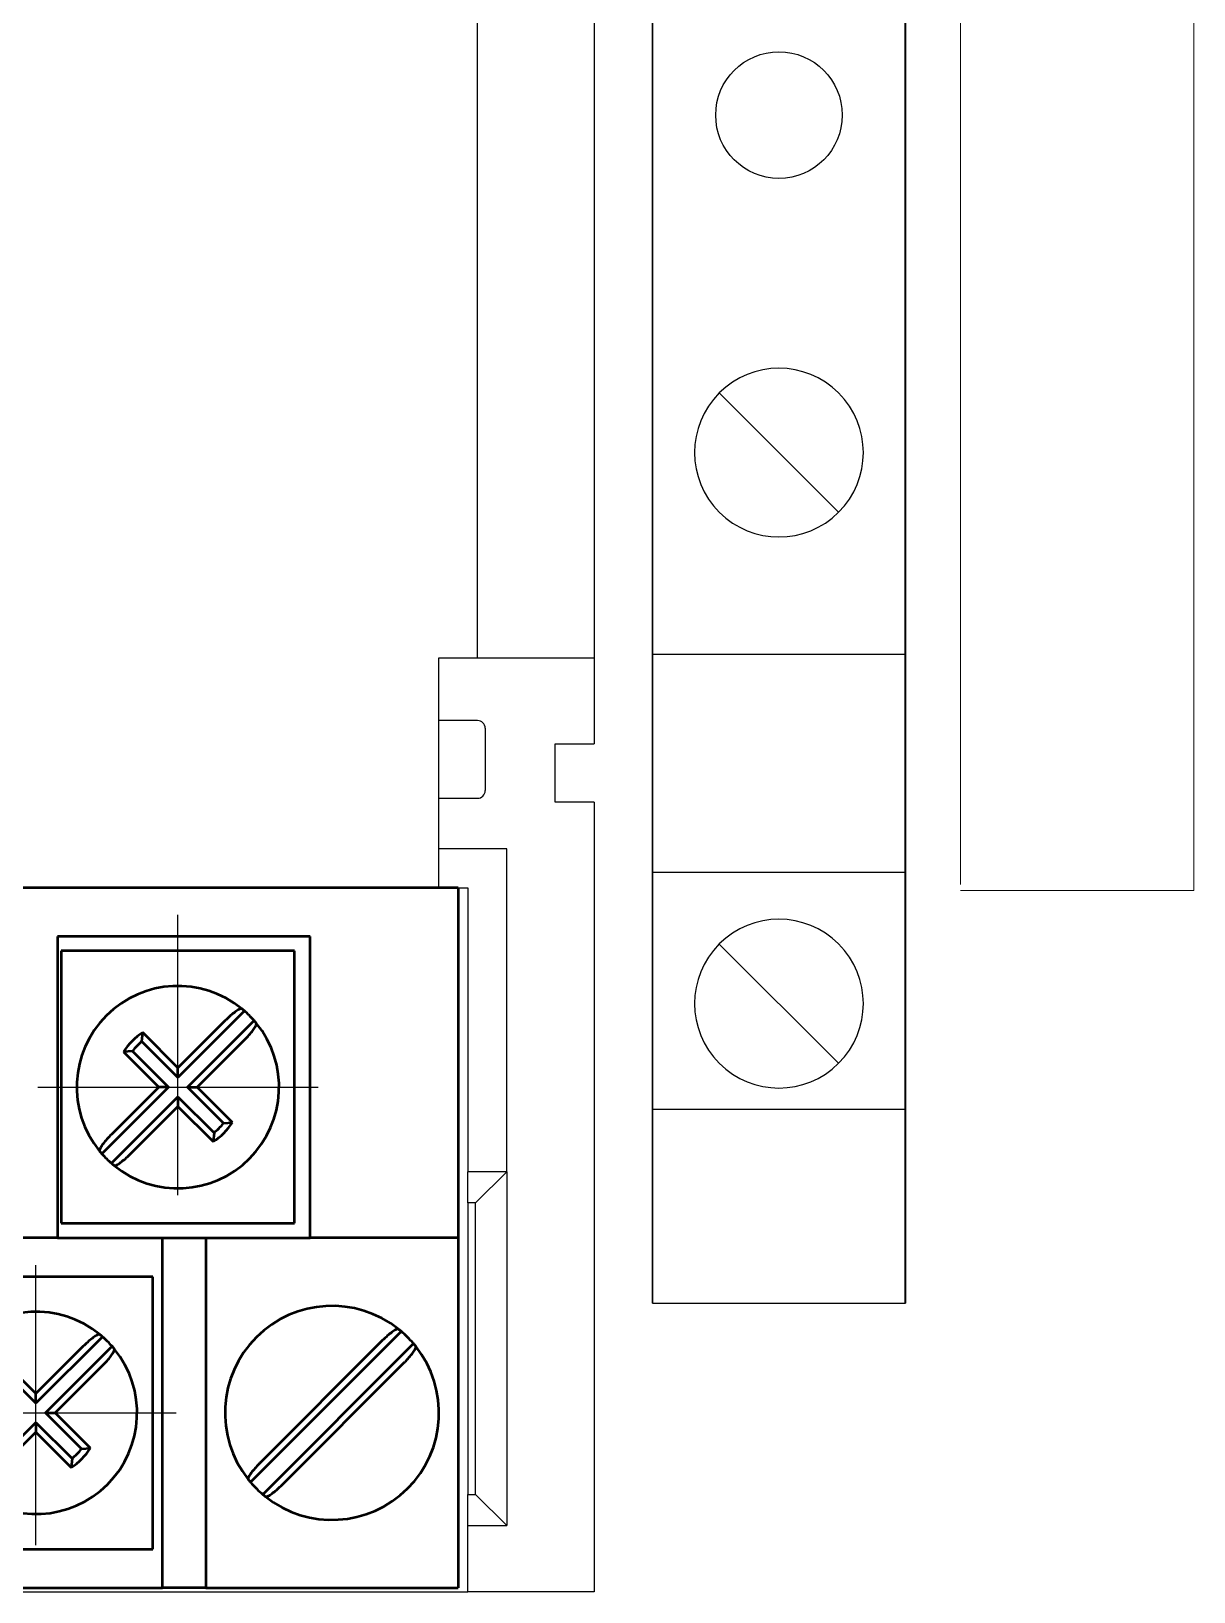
# Model space of a CAD drawing. Header units: millimetres. Extents: x 3520 to 8864, y 403 to 1747.
# Drawn here: x 5789.65 to 5819.54, y 1207 to 1247.12 of the extents above; entities that cross this region are included whole.
import ezdxf

# ---------------------------------------------------------------- set-up
doc = ezdxf.new("R2010")
doc.units = ezdxf.units.MM
doc.linetypes.add('CENTER', pattern=[10.16, 6.35, -1.27, 1.27, -1.27])
doc.layers.add('1', color=1, linetype='Continuous')
for name, color, linetype, lineweight in [('main', 5, 'Continuous', 50), ('ОСЕВЫЕ', 1, 'CENTER', 25), ('Стерка', 7, 'Continuous', 15)]:
    doc.layers.add(name, color=color, linetype=linetype, lineweight=lineweight)

msp = doc.modelspace()

# ---------------------------------------------------------------- linework, layer by layer
at = {"color": 7}
msp.add_line((5812.128, 1295.768, 1518.358), (5812.128, 1214.42, 1518.358), dxfattribs=at)
at = {"layer": '1', "color": 7}
for p, q in [((5812.128, 1283.484, 1518.358), (5812.128, 1230.559, 1518.358)), ((5805.62, 1231.105, 1518.358), (5805.62, 1249.303, 1518.358)), ((5805.62, 1249.303, 1518.358), (5805.62, 1231.105, 1518.358)), ((5812.12, 1231.105, 1518.358), (5812.12, 1249.303, 1518.358)), ((5812.12, 1249.303, 1518.358), (5812.12, 1231.105, 1518.358)), ((5812.128, 1231.105, 1518.358), (5812.128, 1249.303, 1518.358)), ((5812.128, 1249.303, 1518.358), (5812.128, 1231.105, 1518.358)), ((5810.408, 1234.754, 1518.358), (5807.34, 1237.821, 1518.358)), ((5805.62, 1231.146, 1518.358), (5805.62, 1225.505, 1518.358)), ((5805.622, 1225.474, 1518.358), (5805.62, 1231.105, 1518.358)), ((5805.62, 1231.105, 1518.358), (5812.128, 1231.105, 1518.358)), ((5805.62, 1231.105, 1518.358), (5805.62, 1225.505, 1518.358)), ((5812.12, 1231.146, 1518.358), (5812.12, 1225.505, 1518.358)), ((5812.122, 1225.474, 1518.358), (5812.12, 1231.105, 1518.358)), ((5812.12, 1231.105, 1518.358), (5812.12, 1225.505, 1518.358)), ((5812.128, 1231.146, 1518.358), (5812.128, 1225.505, 1518.358)), ((5812.13, 1225.474, 1518.358), (5812.128, 1231.105, 1518.358)), ((5812.128, 1231.105, 1518.358), (5812.128, 1225.505, 1518.358)), ((5805.62, 1225.505, 1518.358), (5812.128, 1225.505, 1518.358)), ((5805.62, 1225.505, 1518.358), (5805.62, 1219.409, 1518.358)), ((5805.62, 1219.409, 1518.358), (5805.622, 1225.474, 1518.358)), ((5812.12, 1225.505, 1518.358), (5812.12, 1219.409, 1518.358)), ((5812.12, 1219.409, 1518.358), (5812.122, 1225.474, 1518.358)), ((5812.128, 1225.505, 1518.358), (5812.128, 1219.409, 1518.358)), ((5812.128, 1219.409, 1518.358), (5812.13, 1225.474, 1518.358)), ((5810.408, 1220.587, 1518.358), (5807.34, 1223.654, 1518.358)), ((5805.62, 1214.42, 1518.358), (5805.62, 1219.409, 1518.358)), ((5805.62, 1219.409, 1518.358), (5812.128, 1219.409, 1518.358)), ((5805.62, 1219.409, 1518.358), (5805.62, 1214.42, 1518.358)), ((5812.12, 1214.42, 1518.358), (5812.12, 1219.409, 1518.358)), ((5812.12, 1219.409, 1518.358), (5812.12, 1214.42, 1518.358)), ((5812.128, 1214.42, 1518.358), (5812.128, 1219.409, 1518.358)), ((5812.128, 1219.409, 1518.358), (5812.128, 1214.42, 1518.358)), ((5805.62, 1214.42, 1518.358), (5812.128, 1214.42, 1518.358))]:
    msp.add_line(p, q, dxfattribs=at)
msp.add_circle((5808.874, 1244.965, 1518.358), 1.627, dxfattribs=at)
for centre, start, end in [((5808.874, 1236.288, 1518.358), 315, 135), ((5808.874, 1236.288, 1518.358), 135, 315), ((5808.874, 1222.121, 1518.358), 315, 135), ((5808.874, 1222.121, 1518.358), 135, 315)]:
    msp.add_arc(centre, 2.169, start, end, dxfattribs=at)
at = {"layer": 'main', "color": 0, "lineweight": 25}
for p, q in [((5801.124, 1231), (5801.124, 1277)), ((5804.124, 1277), (5804.124, 1231)), ((5801.124, 1231), (5800.124, 1231)), ((5800.124, 1231), (5800.124, 1225.1)), ((5804.124, 1231), (5801.124, 1231)), ((5804.124, 1231), (5804.124, 1228.8)), ((5801.124, 1229.4), (5800.124, 1229.4)), ((5801.324, 1229.2), (5801.324, 1227.6)), ((5803.124, 1228.8), (5804.124, 1228.8)), ((5803.124, 1227.3), (5803.124, 1228.8)), ((5800.124, 1227.4), (5801.124, 1227.4)), ((5804.124, 1227.3), (5803.124, 1227.3)), ((5804.124, 1227.3), (5804.124, 1207)), ((5801.874, 1226.1), (5800.124, 1226.1)), ((5801.874, 1217.8), (5801.874, 1226.1)), ((5800.124, 1225.1), (5800.874, 1225.1)), ((5800.874, 1225.1), (5800.874, 1217.8)), ((5801.874, 1217.8), (5800.874, 1217.8)), ((5800.874, 1217), (5800.874, 1217.8)), ((5801.874, 1217.8), (5801.074, 1217)), ((5801.874, 1217.8), (5801.874, 1208.7)), ((5801.074, 1217), (5800.874, 1217)), ((5800.874, 1217), (5800.874, 1209.5)), ((5801.074, 1209.5), (5801.074, 1217)), ((5800.874, 1209.5), (5801.074, 1209.5)), ((5800.874, 1208.7), (5800.874, 1209.5)), ((5801.874, 1208.7), (5801.074, 1209.5)), ((5800.874, 1208.7), (5801.874, 1208.7)), ((5800.874, 1207), (5800.874, 1208.7)), ((5744.374, 1207), (5800.874, 1207)), ((5804.124, 1207), (5800.874, 1207))]:
    msp.add_line(p, q, dxfattribs=at)
at = {"layer": 'main', "color": 0}
for p, q in [((5800.624, 1225.1), (5744.624, 1225.1)), ((5800.624, 1225.1), (5800.624, 1217.1)), ((5796.824, 1223.85), (5790.324, 1223.85)), ((5790.324, 1223.85), (5790.324, 1217.1)), ((5796.824, 1217.1), (5796.824, 1223.85)), ((5796.424, 1223.475), (5790.424, 1223.475)), ((5790.424, 1223.475), (5790.424, 1216.475)), ((5796.424, 1216.475), (5796.424, 1223.475)), ((5795.136, 1221.932), (5793.424, 1220.221)), ((5792.498, 1221.147), (5792.517, 1221.377)), ((5793.424, 1220.47), (5792.517, 1221.377)), ((5794.641, 1221.687), (5793.424, 1220.47)), ((5793.67, 1219.975), (5795.382, 1221.687)), ((5793.424, 1220.221), (5792.498, 1221.147)), ((5793.919, 1219.975), (5795.136, 1221.192)), ((5792.253, 1220.901), (5792.022, 1220.882)), ((5792.022, 1220.882), (5792.929, 1219.975)), ((5792.253, 1220.901), (5793.179, 1219.975)), ((5793.424, 1220.221), (5793.424, 1220.47)), ((5793.179, 1219.975), (5791.467, 1218.263)), ((5792.929, 1219.975), (5791.713, 1218.758)), ((5791.713, 1218.018), (5793.424, 1219.729)), ((5793.179, 1219.975), (5792.929, 1219.975)), ((5793.424, 1219.729), (5793.424, 1219.48)), ((5793.424, 1219.729), (5794.351, 1218.803)), ((5793.67, 1219.975), (5793.919, 1219.975)), ((5794.596, 1219.049), (5793.67, 1219.975)), ((5794.827, 1219.068), (5793.919, 1219.975)), ((5792.208, 1218.263), (5793.424, 1219.48)), ((5793.424, 1219.48), (5794.332, 1218.573)), ((5794.596, 1219.049), (5794.827, 1219.068)), ((5794.351, 1218.803), (5794.332, 1218.573)), ((5790.324, 1217.1), (5790.324, 1216.1)), ((5796.824, 1216.1), (5796.824, 1217.1)), ((5800.624, 1217.1), (5800.624, 1216.1)), ((5790.324, 1216.1), (5789.174, 1216.1)), ((5790.324, 1216.1), (5796.824, 1216.1)), ((5790.424, 1216.475), (5796.424, 1216.475)), ((5793.024, 1208.1), (5793.024, 1216.1)), ((5794.144, 1216.1), (5794.144, 1208.1)), ((5800.624, 1216.1), (5796.824, 1216.1)), ((5800.624, 1216.1), (5800.624, 1207.1)), ((5792.774, 1215.1), (5786.774, 1215.1)), ((5792.774, 1208.1), (5792.774, 1215.1)), ((5799.164, 1213.696), (5795.288, 1209.82)), ((5791.486, 1213.557), (5789.774, 1211.846)), ((5790.991, 1213.312), (5789.774, 1212.095)), ((5790.02, 1211.6), (5791.732, 1213.312)), ((5798.667, 1213.448), (5795.536, 1210.317)), ((5795.605, 1209.504), (5799.481, 1213.38)), ((5789.774, 1212.095), (5788.867, 1213.002)), ((5796.102, 1209.752), (5799.233, 1212.883)), ((5789.774, 1211.846), (5788.848, 1212.772)), ((5790.269, 1211.6), (5791.486, 1212.817)), ((5789.774, 1211.846), (5789.774, 1212.095)), ((5788.063, 1209.643), (5789.774, 1211.354)), ((5789.774, 1211.354), (5789.774, 1211.105)), ((5789.774, 1211.354), (5790.701, 1210.428)), ((5790.02, 1211.6), (5790.269, 1211.6)), ((5790.946, 1210.674), (5790.02, 1211.6)), ((5791.177, 1210.693), (5790.269, 1211.6)), ((5788.558, 1209.888), (5789.774, 1211.105)), ((5789.774, 1211.105), (5790.682, 1210.198)), ((5790.946, 1210.674), (5791.177, 1210.693)), ((5790.701, 1210.428), (5790.682, 1210.198)), ((5786.774, 1208.1), (5792.774, 1208.1)), ((5793.024, 1207.1), (5793.024, 1208.1)), ((5794.144, 1208.1), (5794.144, 1207.1)), ((5786.524, 1207.1), (5793.024, 1207.1)), ((5794.144, 1207.1), (5793.024, 1207.1)), ((5794.144, 1207.1), (5800.624, 1207.1))]:
    msp.add_line(p, q, dxfattribs=at)
at = {"layer": 'main', "color": 0, "lineweight": 25}
for centre, start, end in [((5801.124, 1229.2), 0, 90), ((5801.124, 1227.6), 270, 0)]:
    msp.add_arc(centre, 0.2, start, end, dxfattribs=at)
at = {"layer": 'main', "color": 0}
for centre, radius, start, end in [((5793.424, 1219.975), 2.6, 50.7798, 219.2202), ((5793.424, 1219.975), 2.6, 48.8301, 50.7798), ((5793.424, 1219.975), 2.6, 41.1699, 48.8301), ((5793.424, 1219.975), 2.6, 230.7798, 39.2202), ((5793.424, 1219.975), 1.67, 122.9031, 147.0969), ((5793.424, 1219.975), 2.6, 39.2202, 41.1699), ((5793.424, 1219.975), 1.494, 128.3235, 141.6765), ((5793.424, 1219.975), 1.67, 302.9031, 327.0969), ((5793.424, 1219.975), 1.494, 308.3235, 321.6765), ((5793.424, 1219.975), 2.6, 219.2202, 221.1699), ((5793.424, 1219.975), 2.6, 221.1699, 228.8301), ((5793.424, 1219.975), 2.6, 228.8301, 230.7798), ((5789.774, 1211.6), 2.6, 50.7798, 219.2202), ((5797.384, 1211.6), 2.75, 51.5111, 218.4889), ((5797.384, 1211.6), 2.75, 49.6653, 51.5111), ((5797.384, 1211.6), 2.75, 40.3347, 49.6653), ((5789.774, 1211.6), 2.6, 48.8301, 50.7798), ((5789.774, 1211.6), 2.6, 41.1699, 48.8301), ((5789.774, 1211.6), 2.6, 39.2202, 41.1699), ((5797.384, 1211.6), 2.75, 231.5111, 38.4889), ((5797.384, 1211.6), 2.75, 38.4889, 40.3347), ((5789.774, 1211.6), 2.6, 230.7798, 39.2202), ((5789.774, 1211.6), 1.67, 302.9031, 327.0969), ((5789.774, 1211.6), 1.494, 308.3235, 321.6765), ((5797.384, 1211.6), 2.75, 218.4889, 220.3347), ((5797.384, 1211.6), 2.75, 220.3347, 229.6653), ((5797.384, 1211.6), 2.75, 229.6653, 231.5111)]:
    msp.add_arc(centre, radius, start, end, dxfattribs=at)
for points, knots in [([(5795.068, 1221.989), (5795.057, 1221.992), (5795.033, 1221.996), (5794.949, 1221.95), (5794.841, 1221.87), (5794.732, 1221.776), (5794.666, 1221.711), (5794.641, 1221.687)], [0, 0, 0, 0, 0.216572, 0.433077, 0.651192, 0.869982, 1, 1, 1, 1]), ([(5795.136, 1221.192), (5795.176, 1221.233), (5795.256, 1221.316), (5795.355, 1221.436), (5795.422, 1221.535), (5795.447, 1221.596), (5795.441, 1221.613), (5795.439, 1221.619)], [0, 0, 0, 0, 0.216022, 0.431944, 0.650025, 0.868799, 1, 1, 1, 1]), ([(5791.713, 1218.758), (5791.673, 1218.717), (5791.592, 1218.634), (5791.494, 1218.514), (5791.427, 1218.415), (5791.402, 1218.354), (5791.408, 1218.337), (5791.41, 1218.331)], [0, 0, 0, 0, 0.216022, 0.431944, 0.650025, 0.868799, 1, 1, 1, 1]), ([(5791.78, 1217.961), (5791.792, 1217.958), (5791.816, 1217.954), (5791.9, 1218), (5792.008, 1218.08), (5792.117, 1218.174), (5792.183, 1218.239), (5792.208, 1218.263)], [0, 0, 0, 0, 0.216572, 0.433075, 0.651193, 0.869983, 1, 1, 1, 1]), ([(5799.096, 1213.752), (5799.084, 1213.755), (5799.06, 1213.759), (5798.976, 1213.713), (5798.868, 1213.633), (5798.759, 1213.538), (5798.692, 1213.473), (5798.667, 1213.448)], [0, 0, 0, 0, 0.216127, 0.432423, 0.650694, 0.870012, 1, 1, 1, 1]), ([(5791.418, 1213.614), (5791.407, 1213.617), (5791.383, 1213.621), (5791.299, 1213.575), (5791.191, 1213.495), (5791.082, 1213.401), (5791.016, 1213.336), (5790.991, 1213.312)], [0, 0, 0, 0, 0.2165737, 0.4330765, 0.6511949, 0.8699854, 1, 1, 1, 1]), ([(5799.233, 1212.883), (5799.242, 1212.892), (5799.291, 1212.941), (5799.376, 1213.034), (5799.469, 1213.15), (5799.529, 1213.245), (5799.545, 1213.294), (5799.539, 1213.308), (5799.537, 1213.311)], [0, 0, 0, 0, 0.048599, 0.260525, 0.477083, 0.696082, 0.915046, 1, 1, 1, 1]), ([(5791.486, 1212.817), (5791.526, 1212.858), (5791.606, 1212.941), (5791.705, 1213.061), (5791.772, 1213.16), (5791.797, 1213.221), (5791.791, 1213.238), (5791.789, 1213.244)], [0, 0, 0, 0, 0.216022, 0.431946, 0.650024, 0.868798, 1, 1, 1, 1]), ([(5795.536, 1210.317), (5795.527, 1210.308), (5795.478, 1210.259), (5795.393, 1210.166), (5795.3, 1210.05), (5795.24, 1209.955), (5795.224, 1209.906), (5795.23, 1209.892), (5795.232, 1209.888)], [0, 0, 0, 0, 0.0486023, 0.2605245, 0.4770839, 0.6960829, 0.9150462, 1, 1, 1, 1]), ([(5795.673, 1209.447), (5795.685, 1209.445), (5795.709, 1209.441), (5795.793, 1209.487), (5795.901, 1209.567), (5796.01, 1209.662), (5796.077, 1209.727), (5796.102, 1209.752)], [0, 0, 0, 0, 0.216127, 0.432423, 0.650691, 0.870012, 1, 1, 1, 1])]:
    msp.add_open_spline(points, degree=3, knots=knots, dxfattribs=at)
at = {"layer": 'ОСЕВЫЕ', "color": 0, "ltscale": 5}
for p, q in [((5793.424, 1217.2), (5793.424, 1224.4)), ((5789.824, 1219.975), (5797.024, 1219.975)), ((5789.774, 1208.2), (5789.774, 1215.4)), ((5786.174, 1211.6), (5793.374, 1211.6))]:
    msp.add_line(p, q, dxfattribs=at)
at = {"layer": 'Стерка', "color": 7}
for p, q in [((5805.628, 1294.42, 1518.358), (5805.628, 1214.42, 1518.358)), ((5812.128, 1214.42, 1518.358), (5812.128, 1294.42, 1518.358)), ((5812.128, 1294.42, 1518.358), (5812.128, 1214.42, 1518.358)), ((5813.537, 1281.028, 1518.358), (5813.537, 1231.028, 1518.358)), ((5813.537, 1278.528, 1518.358), (5813.537, 1233.528, 1518.358)), ((5813.537, 1278.528, 1518.358), (5813.537, 1233.528, 1518.358)), ((5813.537, 1278.528, 1518.358), (5813.537, 1233.528, 1518.358)), ((5813.537, 1278.528, 1518.358), (5813.537, 1233.528, 1518.358)), ((5813.537, 1278.528, 1518.358), (5813.537, 1233.528, 1518.358)), ((5813.537, 1233.453, 1518.358), (5813.537, 1278.453, 1518.358)), ((5819.537, 1278.528, 1518.358), (5819.537, 1233.528, 1518.358)), ((5805.62, 1277.274, 1518.358), (5805.62, 1227.274, 1518.358)), ((5805.62, 1277.274, 1518.358), (5805.62, 1227.274, 1518.358)), ((5805.62, 1277.274, 1518.358), (5805.62, 1227.274, 1518.358)), ((5805.62, 1277.274, 1518.358), (5805.62, 1227.274, 1518.358)), ((5805.62, 1277.274, 1518.358), (5805.62, 1227.274, 1518.358)), ((5805.62, 1227.274, 1518.358), (5805.62, 1277.274, 1518.358)), ((5805.62, 1227.274, 1518.358), (5805.62, 1277.274, 1518.358)), ((5805.62, 1277.274, 1518.358), (5805.62, 1227.274, 1518.358)), ((5805.62, 1227.274, 1518.358), (5805.62, 1277.274, 1518.358)), ((5805.62, 1227.274, 1518.358), (5805.62, 1277.274, 1518.358)), ((5805.62, 1277.274, 1518.358), (5805.62, 1227.274, 1518.358)), ((5805.62, 1277.199, 1518.358), (5805.62, 1227.199, 1518.358)), ((5805.62, 1277.199, 1518.358), (5805.62, 1227.199, 1518.358)), ((5805.62, 1227.199, 1518.358), (5805.62, 1277.199, 1518.358)), ((5805.62, 1227.199, 1518.358), (5805.62, 1277.199, 1518.358)), ((5805.62, 1277.199, 1518.358), (5805.62, 1227.199, 1518.358)), ((5805.62, 1277.199, 1518.358), (5805.62, 1227.199, 1518.358)), ((5813.537, 1235.028, 1518.358), (5813.537, 1277.028, 1518.358)), ((5813.537, 1277.028, 1518.358), (5813.537, 1235.028, 1518.358)), ((5813.537, 1235.028, 1518.358), (5813.537, 1277.028, 1518.358)), ((5813.537, 1277.028, 1518.358), (5813.537, 1235.028, 1518.358)), ((5813.537, 1235.028, 1518.358), (5813.537, 1277.028, 1518.358)), ((5813.537, 1277.028, 1518.358), (5813.537, 1235.028, 1518.358)), ((5813.537, 1235.028, 1518.358), (5813.537, 1277.028, 1518.358)), ((5813.537, 1277.028, 1518.358), (5813.537, 1235.028, 1518.358)), ((5813.537, 1277.028, 1518.358), (5813.537, 1235.028, 1518.358)), ((5813.537, 1235.028, 1518.358), (5813.537, 1277.028, 1518.358)), ((5813.537, 1277.028, 1518.358), (5813.537, 1235.028, 1518.358)), ((5813.537, 1235.028, 1518.358), (5813.537, 1277.028, 1518.358)), ((5813.537, 1277.028, 1518.358), (5813.537, 1235.028, 1518.358)), ((5813.537, 1277.028, 1518.358), (5813.537, 1235.028, 1518.358)), ((5813.537, 1273.528, 1518.358), (5813.537, 1238.528, 1518.358)), ((5813.537, 1273.528, 1518.358), (5813.537, 1238.528, 1518.358)), ((5813.537, 1235.028, 1518.358), (5813.537, 1225.181, 1518.358)), ((5819.537, 1235.028, 1518.358), (5819.537, 1225.028, 1518.358)), ((5819.537, 1225.028, 1518.358), (5813.537, 1225.028, 1518.358)), ((5805.628, 1214.42, 1518.358), (5812.128, 1214.42, 1518.358))]:
    msp.add_line(p, q, dxfattribs=at)

doc.saveas('drawing.dxf')
